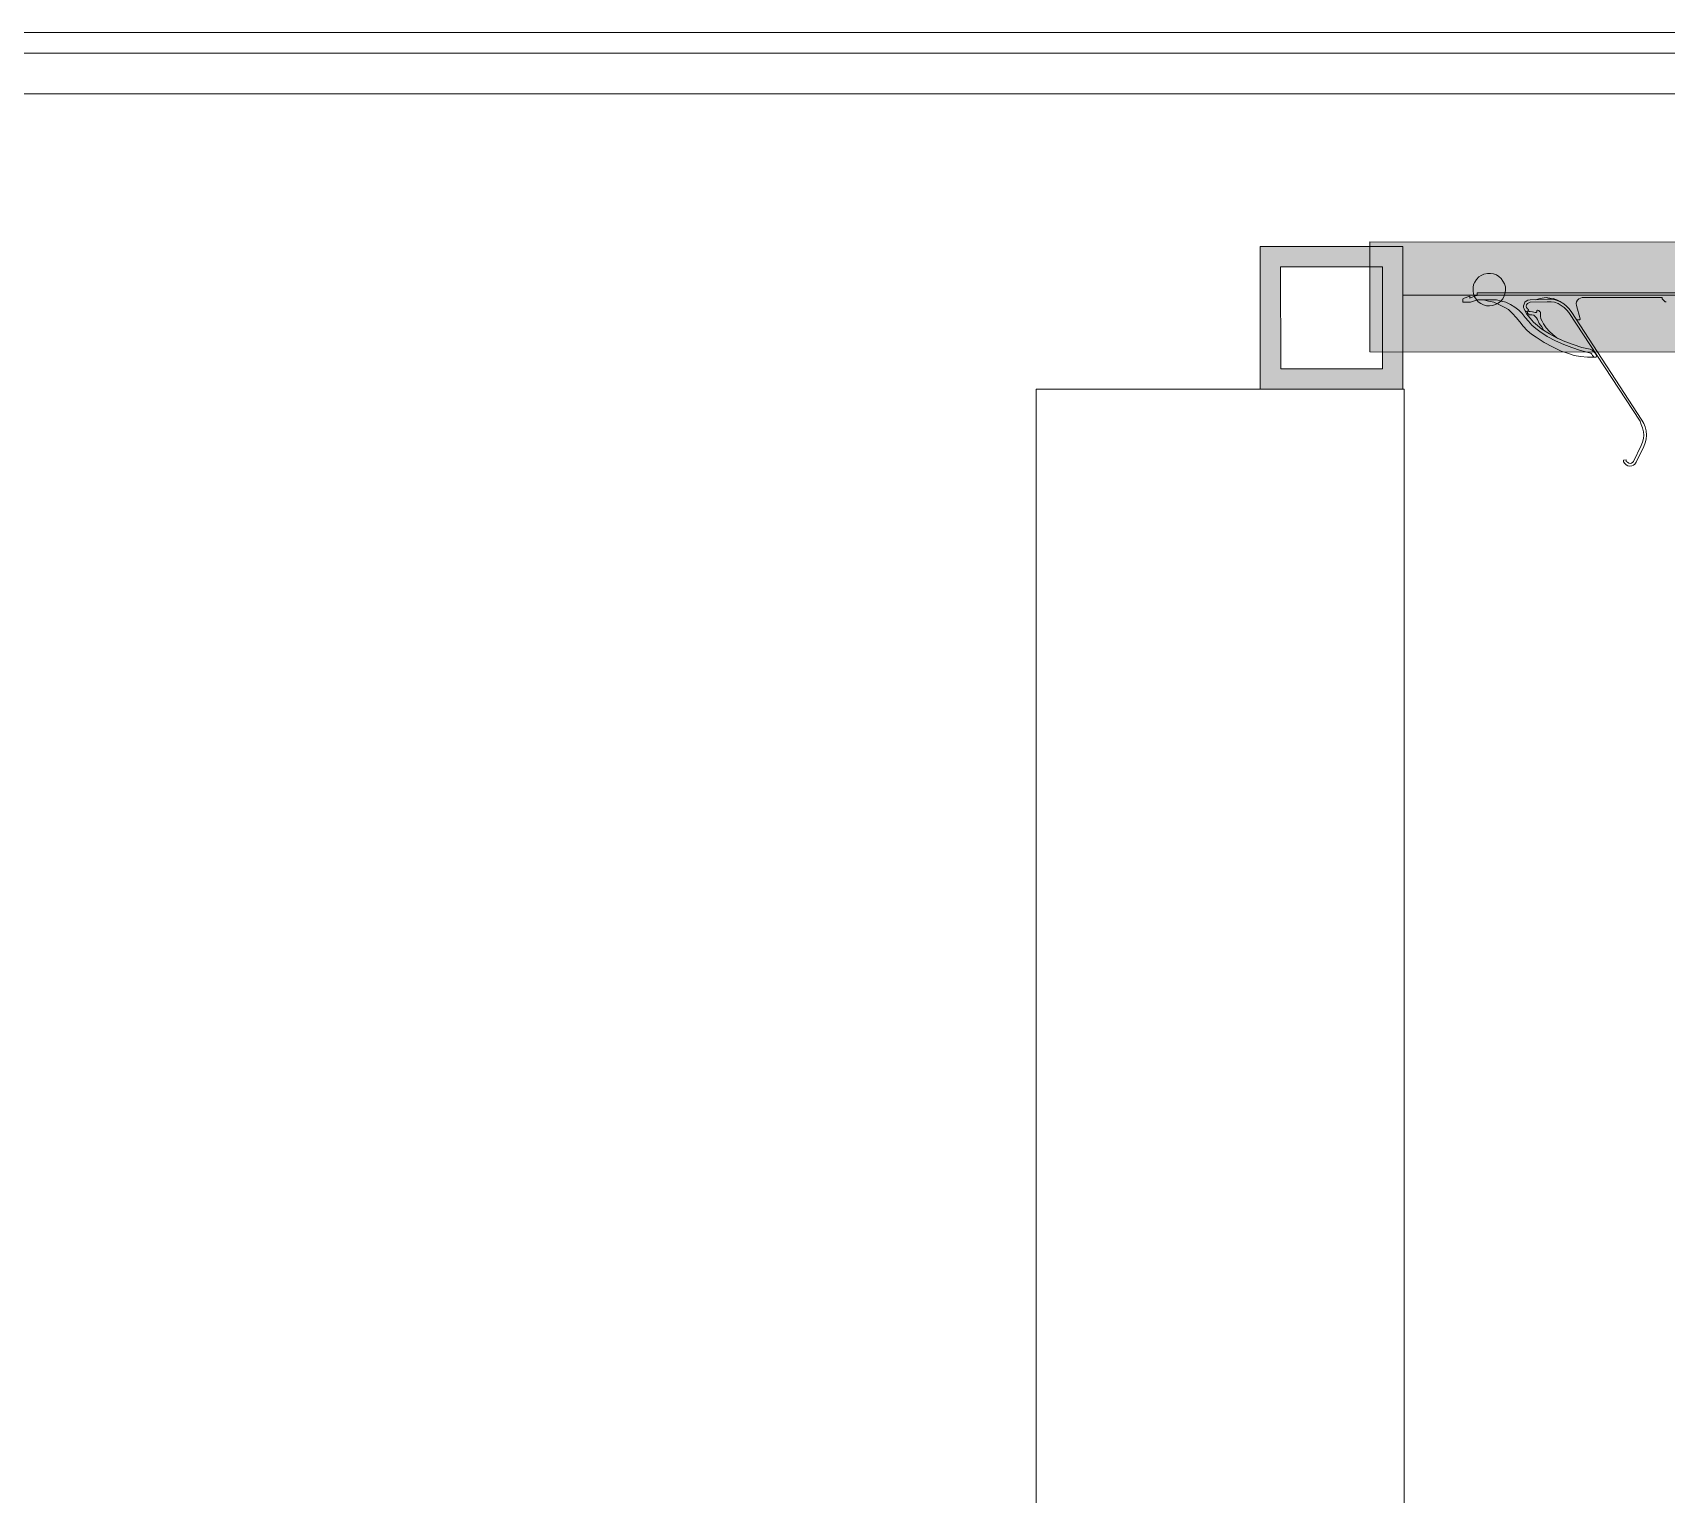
# Model space of a CAD drawing. Header units: centimetres. Extents: x -6341 to 23117, y -10090 to 8065.
# Drawn here: x 4592.7 to 4672.9, y -4140.6 to -4068.9 of the extents above; entities that cross this region are included whole.
import ezdxf

# ---------------------------------------------------------------- set-up
doc = ezdxf.new("R2010")
doc.units = ezdxf.units.CM
doc.header["$LTSCALE"] = 12.7
doc.layers.add('B Général', color=7, linetype='Continuous', lineweight=5)

# ---------------------------------------------------------------- blocks, each defined once
blk = doc.blocks.new('Groupe-200-1')
at = {"layer": 'B Général', "color": 7, "linetype": 'Continuous', "lineweight": 5}
for p, q in [((4663.285, -4082.103), (4663.624, -4081.976)), ((4673.53, -4081.638), (4663.603, -4081.638)), ((4663.624, -4081.976), (4664.323, -4081.976)), ((4666.206, -4081.976), (4667.053, -4081.955)), ((4667.053, -4082.082), (4666.206, -4082.103)), ((4668.768, -4081.871), (4672.683, -4081.871)), ((4666.122, -4082.463), (4666.058, -4082.59)), ((4671.604, -4087.945), (4668.111, -4082.611)), ((4668.217, -4082.548), (4671.688, -4087.882)), ((4669.022, -4084.792), (4669.339, -4084.792)), ((4671.286, -4089.914), (4671.667, -4089.131)), ((4671.794, -4089.173), (4671.413, -4089.956)), ((4670.799, -4089.85), (4670.926, -4089.829))]:
    blk.add_line(p, q, dxfattribs=at)
at = {"layer": 'B Général', "color": 7, "linetype": 'Continuous', "lineweight": 5, "flags": 128}
for points in [[(4662.904, -4082.061), (4662.904, -4081.976), (4662.904, -4081.955), (4662.926, -4081.913), (4663.243, -4081.807), (4663.243, -4081.892), (4663.561, -4081.765), (4663.603, -4081.765), (4663.603, -4081.722), (4663.603, -4081.638)], [(4662.904, -4082.061), (4662.904, -4082.103), (4662.947, -4082.103), (4663.222, -4082.103), (4663.285, -4082.103)], [(4663.645, -4081.976), (4663.92, -4081.976), (4664.174, -4082.04), (4664.428, -4082.103), (4664.682, -4082.209), (4664.936, -4082.336), (4665.148, -4082.463), (4665.339, -4082.654), (4665.529, -4082.844), (4665.698, -4083.056), (4665.868, -4083.268), (4666.058, -4083.479), (4666.27, -4083.67), (4666.503, -4083.818), (4666.905, -4084.072), (4667.307, -4084.284), (4667.73, -4084.495)], [(4664.323, -4081.976), (4664.555, -4081.976), (4664.809, -4082.04), (4665.021, -4082.103), (4665.254, -4082.209), (4665.466, -4082.336), (4665.656, -4082.484), (4665.825, -4082.654), (4665.974, -4082.844), (4666.122, -4083.035), (4666.291, -4083.225), (4666.482, -4083.395), (4666.693, -4083.543), (4667.053, -4083.776), (4667.455, -4083.987), (4667.857, -4084.178), (4668.26, -4084.326), (4668.683, -4084.474), (4669.127, -4084.58), (4669.191, -4084.601), (4669.233, -4084.643), (4669.276, -4084.707), (4669.318, -4084.77), (4669.318, -4084.792), (4669.339, -4084.792), (4669.403, -4084.792), (4669.445, -4084.792), (4669.466, -4084.77), (4669.466, -4084.749), (4669.445, -4084.665), (4669.381, -4084.58), (4669.318, -4084.516), (4669.254, -4084.453), (4669.149, -4084.411), (4668.746, -4084.326), (4668.323, -4084.178), (4667.921, -4084.03), (4667.54, -4083.86), (4667.159, -4083.649), (4666.778, -4083.416), (4666.566, -4083.246), (4666.376, -4083.077), (4666.206, -4082.887), (4666.037, -4082.675), (4665.91, -4082.442)], [(4666.058, -4082.59), (4665.973, -4082.527), (4665.931, -4082.463), (4665.889, -4082.357), (4665.889, -4082.273), (4665.91, -4082.188), (4665.952, -4082.103), (4666.016, -4082.04), (4666.1, -4081.998), (4666.206, -4081.976)], [(4666.206, -4082.103), (4666.143, -4082.125), (4666.079, -4082.167), (4666.037, -4082.23), (4666.016, -4082.294), (4666.037, -4082.357), (4666.079, -4082.421), (4666.122, -4082.463)], [(4666.482, -4081.976), (4666.63, -4081.934), (4666.799, -4081.892), (4666.99, -4081.871), (4667.18, -4081.892), (4667.349, -4081.913), (4667.519, -4081.976), (4667.688, -4082.061), (4667.836, -4082.167)], [(4667.053, -4081.955), (4667.243, -4081.955), (4667.434, -4081.976), (4667.624, -4082.04), (4667.815, -4082.146), (4667.963, -4082.252), (4668.111, -4082.4), (4668.217, -4082.548)], [(4668.111, -4082.611), (4668.005, -4082.484), (4667.878, -4082.357), (4667.73, -4082.252), (4667.582, -4082.167), (4667.413, -4082.103), (4667.243, -4082.082), (4667.053, -4082.082)], [(4668.492, -4082.971), (4668.619, -4082.971), (4668.641, -4082.971), (4668.662, -4082.929), (4668.662, -4082.908), (4668.492, -4082.252), (4668.471, -4082.167), (4668.492, -4082.082), (4668.535, -4081.998), (4668.598, -4081.934), (4668.683, -4081.892), (4668.768, -4081.871)], [(4672.683, -4081.871), (4672.683, -4081.934), (4672.832, -4082.082), (4672.895, -4082.082)], [(4666.714, -4082.654), (4666.714, -4082.59), (4666.672, -4082.548), (4666.63, -4082.506), (4666.587, -4082.484), (4666.566, -4082.484), (4666.545, -4082.506), (4666.545, -4082.569), (4666.524, -4082.59), (4666.503, -4082.611), (4666.46, -4082.611), (4666.333, -4082.569), (4666.206, -4082.548), (4666.164, -4082.548), (4666.122, -4082.527), (4666.101, -4082.527), (4666.101, -4082.548), (4666.101, -4082.548), (4666.079, -4082.59), (4666.079, -4082.654), (4666.122, -4082.675), (4666.164, -4082.717), (4666.206, -4082.717), (4666.206, -4082.717), (4666.291, -4082.717), (4666.397, -4082.738), (4666.46, -4082.802), (4666.524, -4082.865), (4666.566, -4082.95), (4666.651, -4083.141), (4666.778, -4083.31), (4666.884, -4083.479)], [(4667.73, -4083.945), (4667.519, -4083.839), (4667.328, -4083.691), (4667.159, -4083.543), (4666.99, -4083.352), (4666.863, -4083.162), (4666.799, -4083.035), (4666.736, -4082.908), (4666.714, -4082.781), (4666.714, -4082.654)], [(4667.73, -4084.495), (4668.048, -4084.601), (4668.365, -4084.707), (4668.683, -4084.77), (4669.022, -4084.792)], [(4671.667, -4089.131), (4671.731, -4088.961), (4671.773, -4088.792), (4671.794, -4088.623), (4671.773, -4088.453), (4671.731, -4088.263), (4671.667, -4088.094), (4671.604, -4087.945)], [(4671.688, -4087.882), (4671.794, -4088.051), (4671.858, -4088.221), (4671.9, -4088.411), (4671.921, -4088.623), (4671.9, -4088.813), (4671.858, -4089.004), (4671.794, -4089.173)], [(4671.413, -4089.956), (4671.35, -4090.041), (4671.286, -4090.104), (4671.202, -4090.126), (4671.096, -4090.147), (4671.011, -4090.126), (4670.926, -4090.083), (4670.863, -4090.02), (4670.799, -4089.935), (4670.799, -4089.85)], [(4670.926, -4089.829), (4670.926, -4089.914), (4670.99, -4089.956), (4671.053, -4089.999), (4671.117, -4090.02), (4671.18, -4089.999), (4671.244, -4089.956), (4671.286, -4089.914)]]:
    blk.add_lwpolyline(points, dxfattribs=at)
blk = doc.blocks.new('Groupe-201-1')
at = {"layer": 'B Général', "linetype": 'Continuous', "lineweight": 0}
h = blk.add_hatch(color=7, dxfattribs=at)
h.paths.add_polyline_path([(4659.966, -4086.366), (4659.965, -4079.366), (4652.965, -4079.368), (4652.966, -4086.368)])
h.paths.add_polyline_path([(4653.965, -4080.368), (4658.965, -4080.366), (4658.966, -4085.366), (4653.966, -4085.368)])
at = {"layer": 'B Général', "linetype": 'Continuous', "lineweight": 0, "true_color": 0xbbbbbb}
blk.add_hatch(color=9, dxfattribs=at).paths.add_polyline_path([(4658.339, -4084.53), (4658.339, -4079.132), (5006.966, -4079.153), (5006.966, -4084.551)])
at = {"layer": 'B Général', "color": 7, "linetype": 'Continuous', "lineweight": 5}
blk.add_line((4659.965, -4081.751), (4999.971, -4081.671), dxfattribs=at)
at = {"layer": 'B Général', "color": 7, "lineweight": 5, "flags": 128}
for points in [[(4659.966, -4086.366), (4659.965, -4079.366), (4652.965, -4079.368), (4652.966, -4086.368)], [(4658.339, -4084.53), (4658.339, -4079.132), (5006.966, -4079.153), (5006.966, -4084.551)], [(4653.965, -4080.368), (4658.965, -4080.366), (4658.966, -4085.366), (4653.966, -4085.368)], [(4641.965, -4086.368), (4660.021, -4086.368), (4660.021, -4176.368), (4641.965, -4176.368)]]:
    blk.add_lwpolyline(points, close=True, dxfattribs=at)
at = {"layer": 'B Général', "color": 7, "linetype": 'Continuous', "lineweight": 5, "flags": 128}
blk.add_lwpolyline([(4665, -4081.341), (4665, -4081.49), (4664.979, -4081.638), (4664.936, -4081.786), (4664.873, -4081.934), (4664.767, -4082.04), (4664.64, -4082.146), (4664.513, -4082.209), (4664.365, -4082.252), (4664.217, -4082.273), (4664.069, -4082.273), (4663.92, -4082.23), (4663.793, -4082.167), (4663.666, -4082.082), (4663.561, -4081.955), (4663.476, -4081.828), (4663.434, -4081.68), (4663.412, -4081.553), (4663.412, -4081.384), (4663.434, -4081.236), (4663.497, -4081.109), (4663.582, -4080.982), (4663.688, -4080.855), (4663.815, -4080.791), (4663.942, -4080.728), (4664.111, -4080.685), (4664.259, -4080.685), (4664.407, -4080.706), (4664.555, -4080.749), (4664.682, -4080.833), (4664.788, -4080.939), (4664.873, -4081.066), (4664.958, -4081.193), (4665, -4081.341)], dxfattribs=at)
at = {"layer": 'B Général', "color": 7}
blk.add_blockref('Groupe-200-1', (0, 0), dxfattribs=at)

msp = doc.modelspace()

# ---------------------------------------------------------------- linework, layer by layer
at = {"layer": 'B Général', "color": 7, "linetype": 'Continuous', "lineweight": 5}
for p, q in [((6216.888, -4068.868), (3511.92, -4068.868)), ((6190.888, -4069.868), (3537.92, -4069.868)), ((6190.888, -4071.868), (3537.92, -4071.868))]:
    msp.add_line(p, q, dxfattribs=at)

# ---------------------------------------------------------------- block references
at = {"layer": 'B Général', "color": 7}
msp.add_blockref('Groupe-201-1', (0, 0), dxfattribs=at)

doc.saveas('drawing.dxf')
